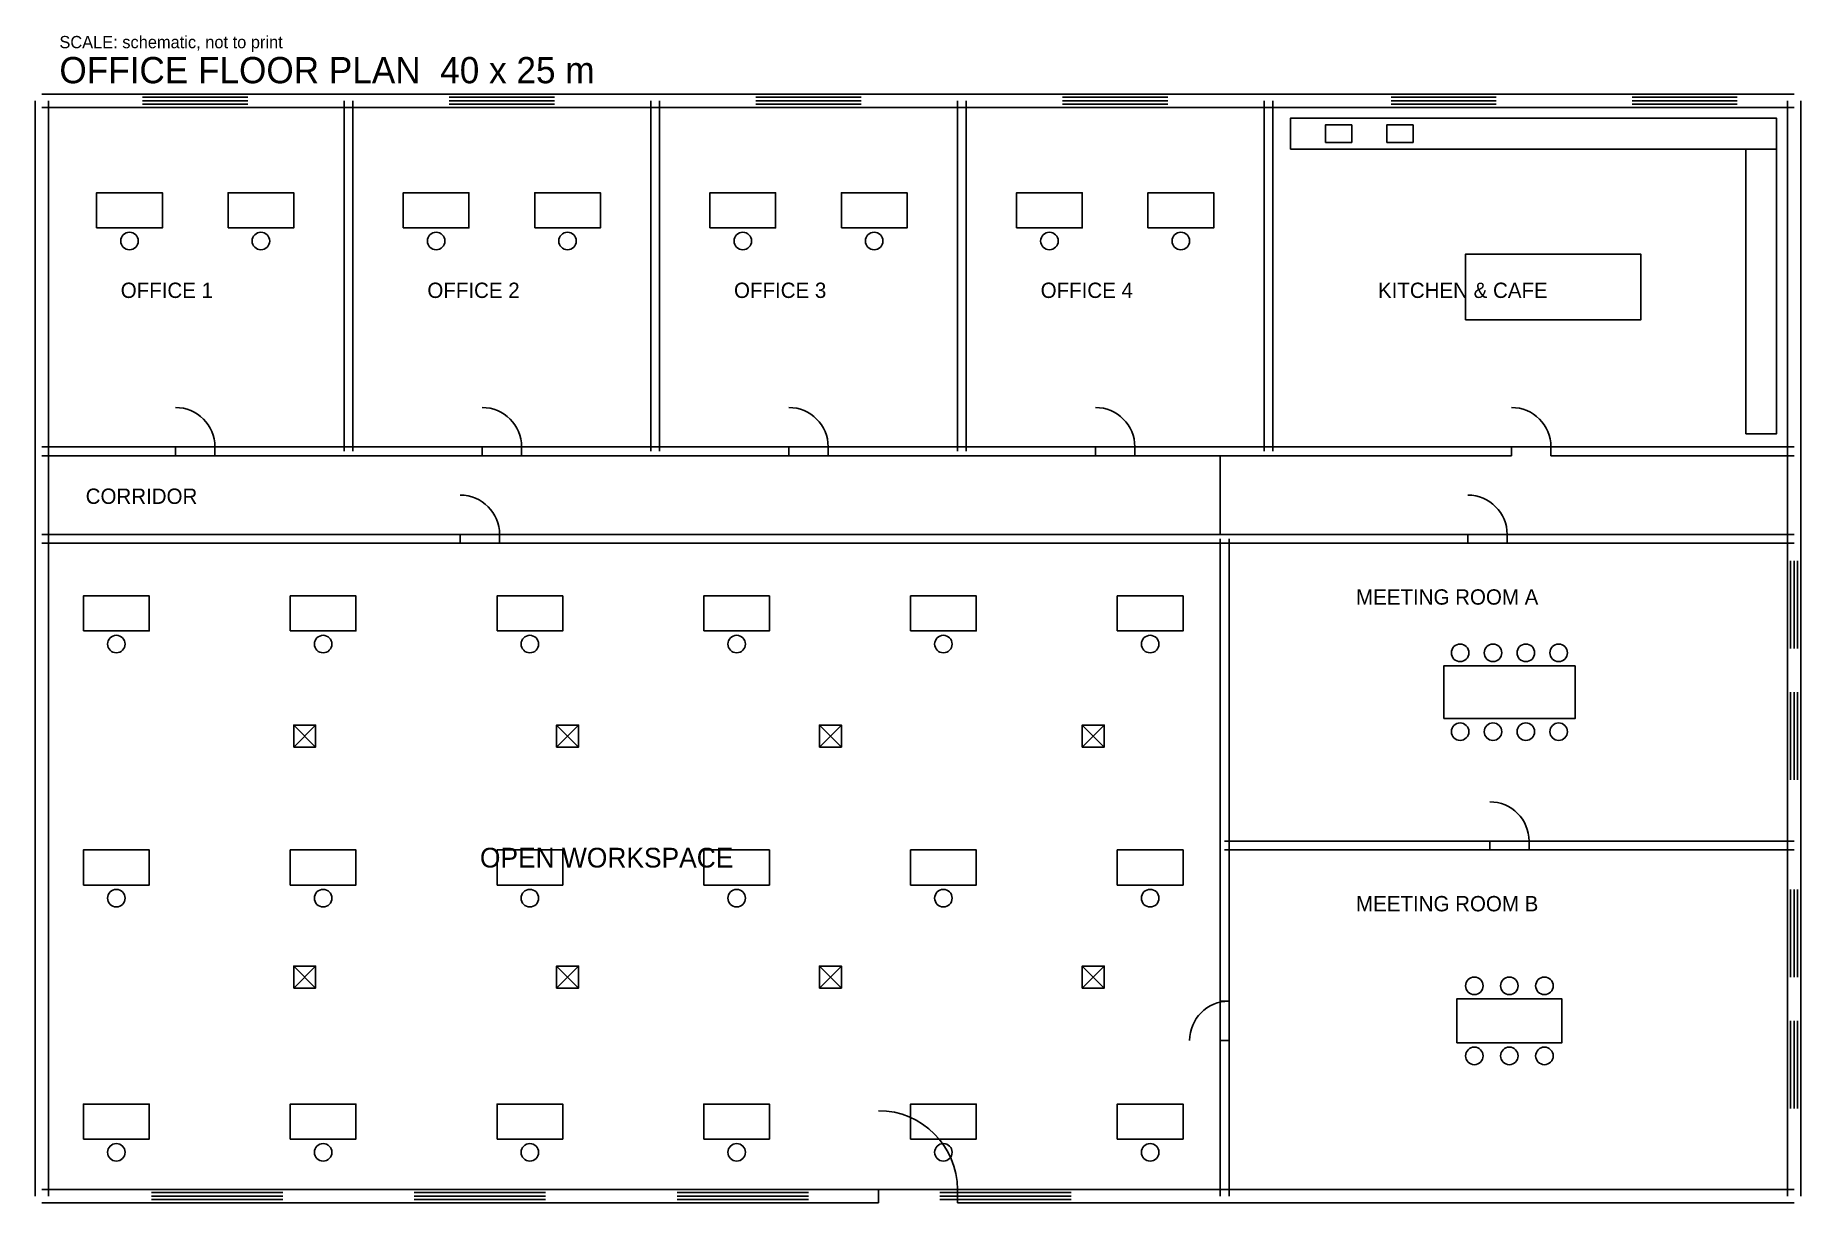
# Model space of a CAD drawing. Header units: millimetres. Extents: x -150 to 40150, y -150 to 26495.
import ezdxf

# ---------------------------------------------------------------- set-up
doc = ezdxf.new("R2010")
doc.units = ezdxf.units.MM
doc.layers.add('ROOMS', color=3, linetype='Continuous')

msp = doc.modelspace()

# ---------------------------------------------------------------- linework, layer by layer
for p, q in [((-150, 0), (-150, 25000)), ((0, 25150), (40000, 25150)), ((150, 0), (150, 25000)), ((2300, 25080), (4700, 25080)), ((2300, 25000), (4700, 25000)), ((6900, 17000), (6900, 25000)), ((7100, 17000), (7100, 25000)), ((9300, 25080), (11700, 25080)), ((9300, 25000), (11700, 25000)), ((13900, 17000), (13900, 25000)), ((14100, 17000), (14100, 25000)), ((16300, 25080), (18700, 25080)), ((16300, 25000), (18700, 25000)), ((20900, 17000), (20900, 25000)), ((21100, 17000), (21100, 25000)), ((23300, 25080), (25700, 25080)), ((23300, 25000), (25700, 25000)), ((27900, 17000), (27900, 25000)), ((28100, 17000), (28100, 25000)), ((30800, 25080), (33200, 25080)), ((30800, 25000), (33200, 25000)), ((36300, 25080), (38700, 25080)), ((36300, 25000), (38700, 25000)), ((39850, 0), (39850, 25000)), ((40150, 0), (40150, 25000)), ((0, 24850), (40000, 24850)), ((2300, 24920), (4700, 24920)), ((9300, 24920), (11700, 24920)), ((16300, 24920), (18700, 24920)), ((23300, 24920), (25700, 24920)), ((30800, 24920), (33200, 24920)), ((36300, 24920), (38700, 24920)), ((0, 17100), (3050, 17100)), ((3050, 16900), (3050, 17100)), ((3050, 17100), (3950, 17100)), ((3950, 17100), (7000, 17100)), ((3950, 16900), (3950, 17100)), ((7000, 17100), (10050, 17100)), ((10050, 16900), (10050, 17100)), ((10050, 17100), (10950, 17100)), ((10950, 17100), (14000, 17100)), ((10950, 16900), (10950, 17100)), ((14000, 17100), (17050, 17100)), ((17050, 16900), (17050, 17100)), ((17050, 17100), (17950, 17100)), ((17950, 17100), (21000, 17100)), ((17950, 16900), (17950, 17100)), ((21000, 17100), (24050, 17100)), ((24050, 16900), (24050, 17100)), ((24050, 17100), (24950, 17100)), ((24950, 17100), (28000, 17100)), ((24950, 16900), (24950, 17100)), ((28000, 17100), (33550, 17100)), ((33550, 16900), (33550, 17100)), ((33550, 17100), (34450, 17100)), ((34450, 17100), (40000, 17100)), ((34450, 16900), (34450, 17100)), ((0, 16900), (3050, 16900)), ((3950, 16900), (7000, 16900)), ((7000, 16900), (10050, 16900)), ((10950, 16900), (14000, 16900)), ((14000, 16900), (17050, 16900)), ((17950, 16900), (21000, 16900)), ((21000, 16900), (24050, 16900)), ((24950, 16900), (28000, 16900)), ((28000, 16900), (33550, 16900)), ((34450, 16900), (40000, 16900)), ((0, 15100), (9550, 15100)), ((9550, 14900), (9550, 15100)), ((9550, 15100), (10450, 15100)), ((10450, 15100), (27000, 15100)), ((10450, 14900), (10450, 15100)), ((26900, 4450), (26900, 15000)), ((27000, 15100), (32550, 15100)), ((27100, 4450), (27100, 15000)), ((32550, 14900), (32550, 15100)), ((32550, 15100), (33450, 15100)), ((33450, 15100), (40000, 15100)), ((33450, 14900), (33450, 15100)), ((0, 14900), (9550, 14900)), ((10450, 14900), (27000, 14900)), ((27000, 14900), (32550, 14900)), ((33450, 14900), (40000, 14900)), ((39920, 12500), (39920, 14500)), ((40000, 12500), (40000, 14500)), ((40080, 12500), (40080, 14500)), ((39920, 9500), (39920, 11500)), ((40000, 9500), (40000, 11500)), ((40080, 9500), (40080, 11500)), ((5750, 10250), (6250, 10750)), ((5750, 10750), (6250, 10250)), ((11750, 10250), (12250, 10750)), ((11750, 10750), (12250, 10250)), ((17750, 10250), (18250, 10750)), ((17750, 10750), (18250, 10250)), ((23750, 10250), (24250, 10750)), ((23750, 10750), (24250, 10250)), ((27000, 8100), (33050, 8100)), ((33050, 7900), (33050, 8100)), ((33050, 8100), (33950, 8100)), ((33950, 8100), (40000, 8100)), ((33950, 7900), (33950, 8100)), ((27000, 7900), (33050, 7900)), ((33950, 7900), (40000, 7900)), ((39920, 5000), (39920, 7000)), ((40000, 5000), (40000, 7000)), ((40080, 5000), (40080, 7000)), ((5750, 4750), (6250, 5250)), ((5750, 5250), (6250, 4750)), ((11750, 4750), (12250, 5250)), ((11750, 5250), (12250, 4750)), ((17750, 4750), (18250, 5250)), ((17750, 5250), (18250, 4750)), ((23750, 4750), (24250, 5250)), ((23750, 5250), (24250, 4750)), ((26900, 4450), (27100, 4450)), ((27100, 3550), (27100, 4450)), ((39920, 2000), (39920, 4000)), ((40000, 2000), (40000, 4000)), ((40080, 2000), (40080, 4000)), ((26900, 0), (26900, 3550)), ((26900, 3550), (27100, 3550)), ((27100, 0), (27100, 3550)), ((0, 150), (19100, 150)), ((2500, 80), (5500, 80)), ((2500, 0), (5500, 0)), ((8500, 80), (11500, 80)), ((8500, 0), (11500, 0)), ((14500, 80), (17500, 80)), ((14500, 0), (17500, 0)), ((19100, -150), (19100, 150)), ((19100, 150), (20900, 150)), ((20500, 80), (23500, 80)), ((20500, 0), (23500, 0)), ((20900, 150), (40000, 150)), ((20900, -150), (20900, 150)), ((0, -150), (19100, -150)), ((2500, -80), (5500, -80)), ((8500, -80), (11500, -80)), ((14500, -80), (17500, -80)), ((20500, -80), (23500, -80)), ((20900, -150), (40000, -150))]:
    msp.add_line(p, q)
for points in [[(28500, 23900), (39600, 23900), (39600, 24600), (28500, 24600)], [(29300, 24050), (29900, 24050), (29900, 24450), (29300, 24450)], [(30700, 24050), (31300, 24050), (31300, 24450), (30700, 24450)], [(38900, 17400), (39600, 17400), (39600, 23900), (38900, 23900)], [(1250, 22100), (2750, 22100), (2750, 22900), (1250, 22900)], [(4250, 22100), (5750, 22100), (5750, 22900), (4250, 22900)], [(8250, 22100), (9750, 22100), (9750, 22900), (8250, 22900)], [(11250, 22100), (12750, 22100), (12750, 22900), (11250, 22900)], [(15250, 22100), (16750, 22100), (16750, 22900), (15250, 22900)], [(18250, 22100), (19750, 22100), (19750, 22900), (18250, 22900)], [(22250, 22100), (23750, 22100), (23750, 22900), (22250, 22900)], [(25250, 22100), (26750, 22100), (26750, 22900), (25250, 22900)], [(32500, 20000), (36500, 20000), (36500, 21500), (32500, 21500)], [(950, 12900), (2450, 12900), (2450, 13700), (950, 13700)], [(5670, 12900), (7170, 12900), (7170, 13700), (5670, 13700)], [(10390, 12900), (11890, 12900), (11890, 13700), (10390, 13700)], [(15110, 12900), (16610, 12900), (16610, 13700), (15110, 13700)], [(19830, 12900), (21330, 12900), (21330, 13700), (19830, 13700)], [(24550, 12900), (26050, 12900), (26050, 13700), (24550, 13700)], [(32000, 10900), (35000, 10900), (35000, 12100), (32000, 12100)], [(5750, 10250), (6250, 10250), (6250, 10750), (5750, 10750)], [(11750, 10250), (12250, 10250), (12250, 10750), (11750, 10750)], [(17750, 10250), (18250, 10250), (18250, 10750), (17750, 10750)], [(23750, 10250), (24250, 10250), (24250, 10750), (23750, 10750)], [(950, 7100), (2450, 7100), (2450, 7900), (950, 7900)], [(5670, 7100), (7170, 7100), (7170, 7900), (5670, 7900)], [(10390, 7100), (11890, 7100), (11890, 7900), (10390, 7900)], [(15110, 7100), (16610, 7100), (16610, 7900), (15110, 7900)], [(19830, 7100), (21330, 7100), (21330, 7900), (19830, 7900)], [(24550, 7100), (26050, 7100), (26050, 7900), (24550, 7900)], [(5750, 4750), (6250, 4750), (6250, 5250), (5750, 5250)], [(11750, 4750), (12250, 4750), (12250, 5250), (11750, 5250)], [(17750, 4750), (18250, 4750), (18250, 5250), (17750, 5250)], [(23750, 4750), (24250, 4750), (24250, 5250), (23750, 5250)], [(32300, 3500), (34700, 3500), (34700, 4500), (32300, 4500)], [(950, 1300), (2450, 1300), (2450, 2100), (950, 2100)], [(5670, 1300), (7170, 1300), (7170, 2100), (5670, 2100)], [(10390, 1300), (11890, 1300), (11890, 2100), (10390, 2100)], [(15110, 1300), (16610, 1300), (16610, 2100), (15110, 2100)], [(19830, 1300), (21330, 1300), (21330, 2100), (19830, 2100)], [(24550, 1300), (26050, 1300), (26050, 2100), (24550, 2100)]]:
    msp.add_lwpolyline(points, close=True)
for centre in [(2000, 21800), (5000, 21800), (9000, 21800), (12000, 21800), (16000, 21800), (19000, 21800), (23000, 21800), (26000, 21800), (1700, 12600), (6420, 12600), (11140, 12600), (15860, 12600), (20580, 12600), (25300, 12600), (32375, 12400), (33125, 12400), (33875, 12400), (34625, 12400), (32375, 10600), (33125, 10600), (33875, 10600), (34625, 10600), (1700, 6800), (6420, 6800), (11140, 6800), (15860, 6800), (20580, 6800), (25300, 6800), (32700, 4800), (33500, 4800), (34300, 4800), (32700, 3200), (33500, 3200), (34300, 3200), (1700, 1000), (6420, 1000), (11140, 1000), (15860, 1000), (20580, 1000), (25300, 1000)]:
    msp.add_circle(centre, 200)
for centre, radius, start, end in [((3050, 17100), 900, 0, 90), ((10050, 17100), 900, 0, 90), ((17050, 17100), 900, 0, 90), ((24050, 17100), 900, 0, 90), ((33550, 17100), 900, 0, 90), ((9550, 15100), 900, 0, 90), ((32550, 15100), 900, 0, 90), ((33050, 8100), 900, 0, 90), ((27100, 3550), 900, 90, 180), ((19100, 150), 1800, 0, 90)]:
    msp.add_arc(centre, radius, start, end)
at = {"layer": 'ROOMS'}
for points in [[(150, 17100), (6900, 17100), (6900, 24850), (150, 24850)], [(7100, 17100), (13900, 17100), (13900, 24850), (7100, 24850)], [(14100, 17100), (20900, 17100), (20900, 24850), (14100, 24850)], [(21100, 17100), (27900, 17100), (27900, 24850), (21100, 24850)], [(28100, 17100), (39850, 17100), (39850, 24850), (28100, 24850)], [(150, 15100), (26900, 15100), (26900, 16900), (150, 16900)], [(150, 150), (26900, 150), (26900, 14900), (150, 14900)], [(27100, 8100), (39850, 8100), (39850, 14900), (27100, 14900)], [(27100, 150), (39850, 150), (39850, 7900), (27100, 7900)]]:
    msp.add_lwpolyline(points, close=True, dxfattribs=at)

# ---------------------------------------------------------------- texts
for s, height, p in [('SCALE: schematic, not to print', 280, (400, 26200)), ('OFFICE FLOOR PLAN  40 x 25 m', 600, (400, 25400)), ('OFFICE 1', 350, (1800, 20500)), ('OFFICE 2', 350, (8800, 20500)), ('OFFICE 3', 350, (15800, 20500)), ('OFFICE 4', 350, (22800, 20500)), ('KITCHEN & CAFE', 350, (30500, 20500)), ('CORRIDOR', 350, (1000, 15800)), ('MEETING ROOM A', 350, (30000, 13500)), ('OPEN WORKSPACE', 450, (10000, 7500)), ('MEETING ROOM B', 350, (30000, 6500))]:
    msp.add_text(s, height=height).set_placement(p)

doc.saveas('drawing.dxf')
